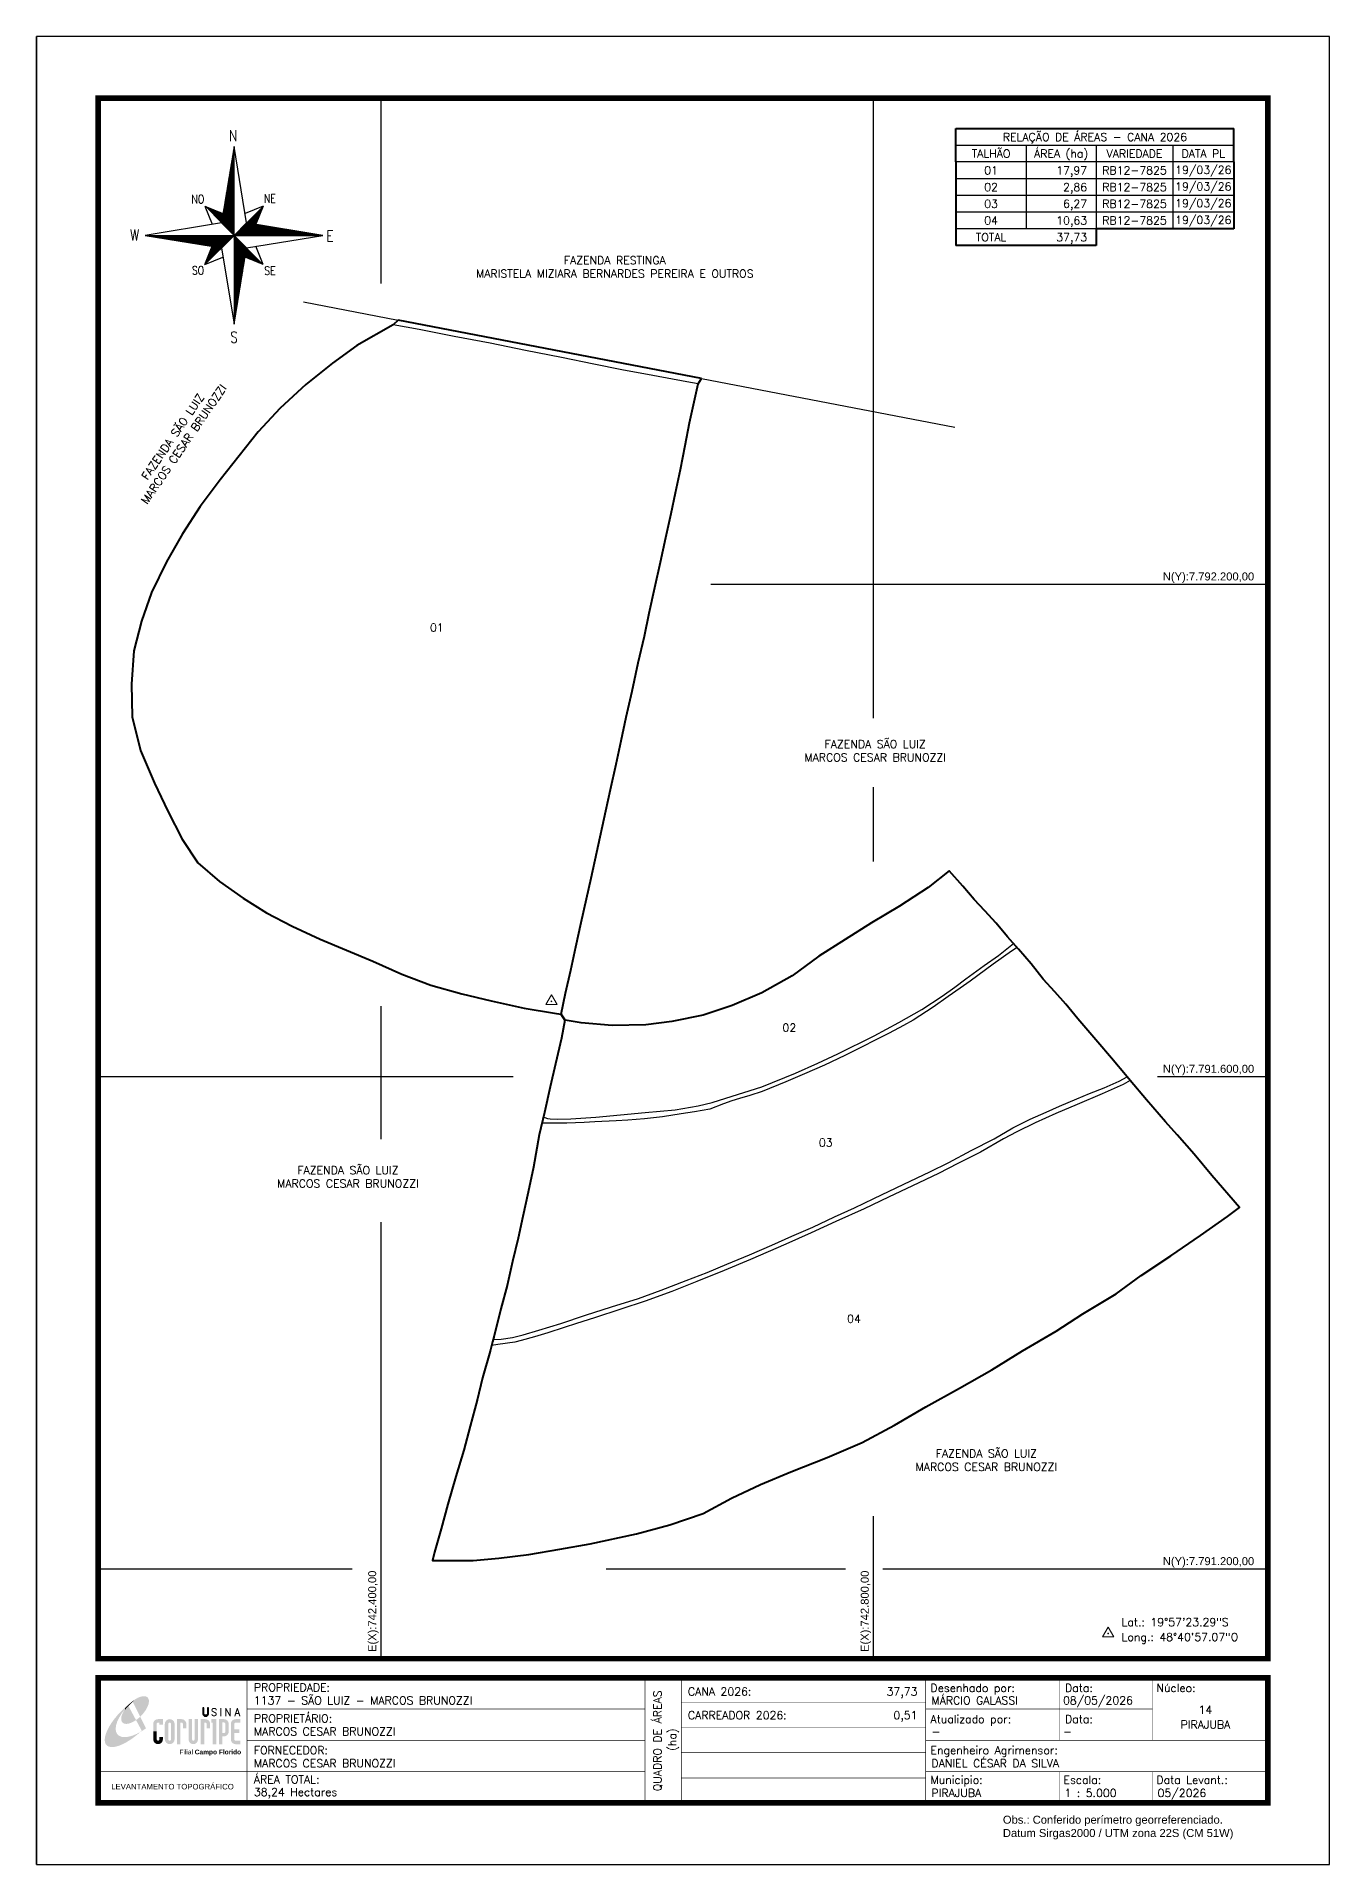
# Model space of a CAD drawing. Extents: x 742120 to 743170, y 7790960 to 7792445.
import ezdxf
from ezdxf.enums import TextEntityAlignment as Align

# ---------------------------------------------------------------- set-up
doc = ezdxf.new("R2010")
doc.units = 0
doc.linetypes.add('LIN0', pattern=[0])
doc.layers.add('0114001137', color=1, linetype='LIN0', lineweight=40)
for name, color, linetype in [('0114001137001', 5, 'LIN0'), ('0114001137002', 5, 'LIN0'), ('0114001137003', 5, 'LIN0'), ('0114001137004', 5, 'LIN0'), ('MALHA', 8, 'Continuous'), ('MARGEM', 5, 'Continuous'), ('QUADRO_DE_AREAS_CANA_2026', 7, 'Continuous'), ('SETA_NORTE', 3, 'Continuous'), ('TEXTO', 7, 'Continuous'), ('TEXTO CONFRONTANTES', 7, 'Continuous'), ('TEXTO_NUN_TAL', 7, 'Continuous')]:
    doc.layers.add(name, color=color, linetype=linetype)
doc.styles.add('ARIAL', font='arial.ttf')
doc.styles.add('marcelo', font='arial.ttf')
doc.styles.add('ROMANS', font='romans')
doc.styles.add('Simplex', font='simplex.shx')
doc.styles.get("Standard").update_dxf_attribs({"font": 'arial.ttf'})

# ---------------------------------------------------------------- blocks, each defined once
blk = doc.blocks.new('A$C78F83FB3')
at = {"layer": 'MARGEM'}
h = blk.add_hatch(color=20, dxfattribs=at)
edge = h.paths.add_edge_path()
edge.add_ellipse((19.49, 23.77), major_axis=(-6.68, -6.67), ratio=0.469426, start_angle=292.73277, end_angle=601.25787)
edge.add_ellipse((22.83, 22.05), major_axis=(12.64, 11.29), ratio=0.457614, start_angle=79.90686, end_angle=107.91393)
edge = h.paths.add_edge_path()
edge.add_ellipse((18.28, 18.7), major_axis=(13.95, 13.59), ratio=0.386848, start_angle=63.96117, end_angle=264.59932)
edge.add_ellipse((22.83, 22.05), major_axis=(12.64, 11.29), ratio=0.457614, start_angle=107.91393, end_angle=245.11815, ccw=False)
edge.add_ellipse((19.49, 23.77), major_axis=(-6.68, -6.67), ratio=0.469426, start_angle=241.25787, end_angle=292.73277, ccw=False)
for color, points in [(20, [(15.46, 26.12), (14.17, 24.81), (14.06, 24.24), (14.39, 23.97), (14.67, 24.54), (19.47, 29.32), (18.48, 28.66), (17.31, 27.78)]), (7, [(58.42, 24.9), (57.9, 24.9), (57.9, 21.73, -0.414214), (57.15, 20.98), (56.84, 20.98, -0.414214), (56.09, 21.73), (56.09, 24.9), (55.57, 24.9), (55.57, 21.73, 0.414214), (56.84, 20.46), (57.15, 20.46, 0.414214), (58.42, 21.73)]), (7, [(61.7, 24.9), (61.23, 24.9, 0.396318), (60.04, 23.78), (60.04, 23.72, 0.151912), (60.39, 22.97), (60.46, 22.92), (62.18, 22), (62.85, 21.83, 0.12407), (62.51, 22.42), (60.75, 23.36, -0.13192), (60.56, 23.77, -0.385578), (61.23, 24.37), (61.7, 24.37, -0.414214), (62.37, 23.7), (62.89, 23.7, 0.414214)]), (7, [(62.37, 23.7), (62.89, 23.7, 0.414214), (61.7, 24.9), (61.23, 24.9, 0.396318), (60.04, 23.78), (60.04, 23.72, 0.151912), (60.39, 22.97), (60.46, 22.92), (62.18, 22), (62.18, 22, -0.131921), (62.37, 21.59, -0.385578), (61.7, 20.98), (61.23, 20.98, -0.414214), (60.56, 21.65), (60.04, 21.65, 0.414214), (61.23, 20.46), (61.7, 20.46, 0.402546), (62.89, 21.61, 0.165292), (62.51, 22.42), (60.75, 23.36, -0.13192), (60.56, 23.77, -0.385578), (61.23, 24.37), (61.7, 24.37, -0.414214)]), (7, [(30.97, 12.46), (29.13, 12.46), (29.13, 8.21, 1), (34.29, 8.21), (34.29, 9.41), (32.45, 9.41), (32.45, 8.21, -1), (30.97, 8.21)])]:
    blk.add_hatch(color=color, dxfattribs=at).paths.add_polyline_path(points)
h = blk.add_hatch(color=7, dxfattribs=at)
h.paths.add_polyline_path([(65.24, 24.9), (64.72, 24.9), (64.72, 20.46), (65.24, 20.46)])
h.paths.add_polyline_path([(67.38, 20.46), (67.9, 20.46), (67.9, 23.74), (69.74, 20.46), (70.23, 20.46), (70.23, 24.9), (69.71, 24.9), (69.71, 21.58), (67.85, 24.9), (67.38, 24.9)])
h.paths.add_polyline_path([(72.17, 20.46), (72.72, 20.46), (73.14, 21.73), (74.49, 21.73), (74.9, 20.46), (75.45, 20.46), (74, 24.9), (73.62, 24.9)])
h.paths.add_polyline_path([(73.81, 23.8), (74.32, 22.25), (73.31, 22.25)], flags=16)
h = blk.add_hatch(color=7, dxfattribs=at)
h.paths.add_polyline_path([(31.71, 18.93, 0.414214), (29.13, 16.35), (29.13, 12.46), (30.97, 12.46), (30.97, 16.35, -0.414214), (31.71, 17.09), (32.45, 17.09), (32.45, 16.02), (34.29, 16.02), (34.29, 18.93)])
h.paths.add_polyline_path([(44.15, 17.09, -0.414214), (44.89, 16.35), (44.89, 14.1), (46.72, 14.1), (46.72, 16.17, 0.433937), (44.15, 18.93), (41.77, 18.93), (41.77, 12.46), (43.61, 12.46), (43.61, 17.09)])
h.paths.add_polyline_path([(43.61, 12.46), (41.77, 12.46), (41.77, 5.62), (43.61, 5.62)])
h.paths.add_polyline_path([(47.92, 12.46), (49.75, 12.46), (49.75, 18.93), (47.92, 18.93)])
h.paths.add_polyline_path([(52.91, 18.93), (51.08, 18.93), (51.08, 12.46), (52.91, 12.46)])
h.paths.add_polyline_path([(51.08, 8.12, -1), (49.75, 8.12), (49.75, 12.46), (47.92, 12.46), (47.92, 8.12, 1), (52.91, 8.12), (52.91, 12.46), (51.08, 12.46)])
h.paths.add_polyline_path([(54.41, 12.46), (56.25, 12.46), (56.25, 17.09), (56.79, 17.09, -0.414214), (57.53, 16.35), (57.53, 14.1), (59.36, 14.1), (59.36, 16.17, 0.433937), (56.79, 18.93), (54.41, 18.93)])
h.paths.add_polyline_path([(56.25, 12.46), (54.41, 12.46), (54.41, 5.62), (56.25, 5.62)])
h.paths.add_polyline_path([(60.73, 12.46), (62.58, 12.46), (62.58, 18.93), (60.02, 18.93), (60.02, 17.08), (60.73, 17.08)])
h.paths.add_polyline_path([(62.58, 12.46), (60.73, 12.46), (60.73, 5.62), (62.58, 5.62)])
h.paths.add_polyline_path([(64.06, 12.46), (65.82, 12.46), (65.82, 17.17), (66.66, 17.17, -0.450417), (67.48, 16.25), (67.48, 12.46), (69.24, 12.46, 0.002307), (69.24, 12.48, 0.005282), (69.23, 12.54, -0.000938), (69.23, 12.53), (69.23, 16.17, 0.433937), (66.66, 18.93), (64.06, 18.93)])
h.paths.add_polyline_path([(64.06, 5.62), (65.82, 5.62), (65.82, 9.77), (66.66, 9.77, 0.426056), (69.24, 12.46), (67.48, 12.46), (67.48, 12.45, -0.450417), (66.66, 11.53), (65.82, 11.53), (65.82, 12.46), (64.06, 12.46)])
h.paths.add_polyline_path([(70.37, 12.46), (74.87, 12.46), (74.87, 13.44), (72.21, 13.44), (72.21, 16.35, -0.414214), (72.95, 17.09), (75.38, 17.09), (75.38, 18.93), (72.95, 18.93, 0.414214), (70.37, 16.35)])
h.paths.add_polyline_path([(72.21, 11.62), (74.87, 11.62), (74.87, 12.46), (70.37, 12.46), (70.37, 8.21, 0.414214), (72.95, 5.62), (75.38, 5.62), (75.38, 7.47), (72.95, 7.47, -0.414214), (72.21, 8.21)])
h = blk.add_hatch(color=7, dxfattribs=at)
h.paths.add_polyline_path([(35.29, 16.35), (35.29, 8.21, 1), (40.46, 8.21, 0.016978), (40.45, 8.38), (40.45, 16.17, 0.433937), (37.88, 18.93), (37.87, 18.93, 0.41391)])
h.paths.add_polyline_path([(38.62, 16.35), (38.62, 8.21, -1), (37.13, 8.21), (37.13, 16.35, -1)], flags=16)
at = {"layer": 'MARGEM', "color": 7}
blk.add_lwpolyline([(58.42, 24.9), (57.9, 24.9), (57.9, 21.73, -0.414214), (57.15, 20.98), (56.84, 20.98, -0.414214), (56.09, 21.73), (56.09, 24.9), (55.57, 24.9), (55.57, 21.73, 0.414214), (56.84, 20.46), (57.15, 20.46, 0.414214), (58.42, 21.73), (58.42, 24.9)], format="xyb", close=True, dxfattribs=at)
at = {"layer": 'MARGEM', "color": 252, "insert": (43.05, 2.72), "char_height": 2.5, "width": 33.0271, "attachment_point": 1, "style": 'ARIAL'}
blk.add_mtext('Filial {\\fArial|b1|i0|c0|p34;Campo Florido}', dxfattribs=at)
blk = doc.blocks.new('A$C309442C0')
at = {"layer": 'SETA_NORTE', "linetype": 'Continuous'}
h = blk.add_hatch(dxfattribs=at)
h.set_pattern_fill('ANSI31', color=256, scale=0.1375, angle=-90, style=0)
h.set_pattern_definition([(315, (-215853.3434, 13873.16845), (0.3086963042, 0.3086963042), [])])
h.paths.add_polyline_path([(73.5, 97.4), (74.7, 104.9), (60, 110.8)])
h = blk.add_hatch(dxfattribs=at)
h.set_pattern_fill('ANSI31', color=256, scale=0.1375, angle=180, style=0)
h.set_pattern_definition([(225, (13869.59828, 216024.21475), (0.3086963042, -0.3086963042), [])])
h.paths.add_polyline_path([(93.8, 97.4), (101.4, 96.2), (107.3, 110.8)])
h = blk.add_hatch(dxfattribs=at)
h.set_pattern_fill('ANSI31', color=256, scale=0.1375, style=0)
h.set_pattern_definition([(45, (-13702.2971, -215849.77324), (-0.3086963042, 0.3086963042), [])])
h.paths.add_polyline_path([(73.5, 77), (65.9, 78.3), (60, 63.6)])
h = blk.add_hatch(dxfattribs=at)
h.set_pattern_fill('ANSI31', color=256, scale=0.1375, angle=90, style=0)
h.set_pattern_definition([(135, (216020.6446, -13698.72693), (-0.3086963042, -0.3086963042), [])])
h.paths.add_polyline_path([(93.8, 77), (92.6, 69.5), (107.3, 63.6)])
for p, q in [((81.6, 146.8), (83.7, 148.9)), ((81.7, 147.6), (83.7, 149.5)), ((81.8, 148.3), (83.7, 150.1)), ((82, 149.1), (83.7, 150.8)), ((82.1, 149.9), (83.7, 151.4)), ((82.2, 150.6), (83.7, 152.1)), ((82.3, 151.4), (83.7, 152.7)), ((82.5, 152.2), (83.7, 153.3)), ((82.6, 152.9), (83.7, 154)), ((82.7, 153.7), (83.7, 154.6)), ((82.9, 154.4), (83.7, 155.2)), ((83, 155.2), (83.7, 155.9)), ((83.1, 156), (83.7, 156.5)), ((83.2, 156.7), (83.7, 157.2)), ((83.4, 157.5), (83.7, 157.8)), ((83.5, 158.3), (83.7, 158.4)), ((83.6, 159), (83.7, 159.1)), ((78.7, 129.3), (83.7, 134.2)), ((78.8, 130), (83.7, 134.9)), ((79, 130.8), (83.7, 135.5)), ((79.1, 131.6), (83.7, 136.1)), ((79.2, 132.3), (83.7, 136.8)), ((79.3, 133.1), (83.7, 137.4)), ((79.5, 133.8), (83.7, 138)), ((79.6, 134.6), (83.7, 138.7)), ((79.7, 135.4), (83.7, 139.3)), ((79.8, 136.1), (83.7, 140)), ((80, 136.9), (83.7, 140.6)), ((80.1, 137.7), (83.7, 141.2)), ((80.2, 138.4), (83.7, 141.9)), ((80.3, 139.2), (83.7, 142.5)), ((80.5, 139.9), (83.7, 143.1)), ((80.6, 140.7), (83.7, 143.8)), ((80.7, 141.5), (83.7, 144.4)), ((80.8, 142.2), (83.7, 145)), ((81, 143), (83.7, 145.7)), ((81.1, 143.8), (83.7, 146.3)), ((81.2, 144.5), (83.7, 147)), ((81.3, 145.3), (83.7, 147.6)), ((81.5, 146.1), (83.7, 148.2)), ((75.7, 111), (83.7, 118.9)), ((75.8, 111.7), (83.7, 119.6)), ((75.9, 112.5), (83.7, 120.2)), ((76.1, 113.3), (83.7, 120.8)), ((76.2, 114), (83.7, 121.5)), ((76.3, 114.8), (83.7, 122.1)), ((76.4, 115.5), (83.7, 122.8)), ((76.6, 116.3), (83.7, 123.4)), ((76.7, 117.1), (83.7, 124)), ((76.8, 117.8), (83.7, 124.7)), ((76.9, 118.6), (83.7, 125.3)), ((77.1, 119.4), (83.7, 125.9)), ((77.2, 120.1), (83.7, 126.6)), ((77.3, 120.9), (83.7, 127.2)), ((77.4, 121.6), (83.7, 127.8)), ((77.6, 122.4), (83.7, 128.5)), ((77.7, 123.2), (83.7, 129.1)), ((77.8, 123.9), (83.7, 129.8)), ((78, 124.7), (83.7, 130.4)), ((78.1, 125.5), (83.7, 131)), ((78.2, 126.2), (83.7, 131.7)), ((78.3, 127), (83.7, 132.3)), ((78.5, 127.7), (83.7, 132.9)), ((78.6, 128.5), (83.7, 133.6)), ((60, 110.8), (74.7, 104.9)), ((60, 110.8), (65.9, 96.2)), ((73.5, 97.3), (83.7, 107.5)), ((73.6, 98), (83.7, 108.1)), ((73.7, 98.8), (83.7, 108.7)), ((73.8, 99.5), (83.7, 109.4)), ((73.8, 97), (83.7, 106.8)), ((73.9, 100.3), (83.7, 110)), ((74.1, 101.1), (83.7, 110.6)), ((74.2, 101.8), (83.7, 111.3)), ((74.2, 96.7), (83.7, 106.2)), ((74.3, 102.6), (83.7, 111.9)), ((74.4, 103.3), (83.7, 112.6)), ((74.5, 96.4), (83.7, 105.6)), ((74.6, 104.1), (83.7, 113.2)), ((74.7, 104.9), (83.7, 113.8)), ((74.8, 105.6), (83.7, 114.5)), ((74.8, 96.1), (83.7, 104.9)), ((74.9, 106.4), (83.7, 115.1)), ((75.1, 107.2), (83.7, 115.7)), ((75.1, 95.7), (83.7, 104.3)), ((75.2, 107.9), (83.7, 116.4)), ((75.3, 108.7), (83.7, 117)), ((75.4, 109.4), (83.7, 117.7)), ((75.6, 110.2), (83.7, 118.3)), ((107.3, 110.8), (92.6, 104.9)), ((107.3, 110.8), (101.4, 96.2)), ((75.4, 95.4), (83.7, 103.6)), ((75.8, 95.1), (83.7, 103)), ((76.1, 94.8), (83.7, 102.4)), ((76.4, 94.5), (83.7, 101.7)), ((76.7, 94.2), (83.7, 101.1)), ((77, 93.8), (83.7, 100.5)), ((77.4, 93.5), (83.7, 99.8)), ((77.7, 93.2), (83.7, 99.2)), ((78, 92.9), (83.7, 98.5)), ((78.3, 92.6), (83.7, 97.9)), ((78.6, 92.2), (83.7, 97.3)), ((78.9, 91.9), (83.7, 96.6)), ((79.3, 91.6), (83.7, 96)), ((79.6, 91.3), (83.7, 95.4)), ((79.9, 91), (83.7, 94.7)), ((80.2, 90.7), (83.7, 94.1)), ((80.5, 90.3), (83.7, 93.4)), ((80.9, 90), (83.7, 92.8)), ((81.2, 89.7), (83.7, 92.2)), ((81.5, 89.4), (83.7, 91.5)), ((81.8, 89.1), (83.7, 90.9)), ((82.1, 88.7), (83.7, 90.3)), ((82.4, 88.4), (83.7, 89.6)), ((83.8, 87.2), (94, 97.4)), ((84.4, 87.2), (94.5, 97.3)), ((85.1, 87.2), (95.1, 97.2)), ((85.7, 87.2), (95.6, 97.1)), ((86.3, 87.2), (96.2, 97)), ((87, 87.2), (96.7, 96.9)), ((87.6, 87.2), (97.2, 96.9)), ((88.3, 87.2), (97.8, 96.8)), ((88.9, 87.2), (98.3, 96.7)), ((89.5, 87.2), (98.9, 96.6)), ((90.2, 87.2), (99.4, 96.5)), ((90.8, 87.2), (100, 96.4)), ((91.4, 87.2), (100.5, 96.3)), ((92.1, 87.2), (101.1, 96.2)), ((92.7, 87.2), (101.6, 96.1)), ((93.4, 87.2), (102.2, 96)), ((94, 87.2), (102.7, 96)), ((94.6, 87.2), (103.3, 95.9)), ((95.3, 87.2), (103.8, 95.8)), ((95.9, 87.2), (104.4, 95.7)), ((96.5, 87.2), (104.9, 95.6)), ((97.2, 87.2), (105.5, 95.5)), ((97.8, 87.2), (106, 95.4)), ((98.4, 87.2), (106.5, 95.3)), ((99.1, 87.2), (107.1, 95.2)), ((99.7, 87.2), (107.6, 95.1)), ((100.4, 87.2), (108.2, 95.1)), ((101, 87.2), (108.7, 95)), ((101.6, 87.2), (109.3, 94.9)), ((102.3, 87.2), (109.8, 94.8)), ((102.9, 87.2), (110.4, 94.7)), ((103.5, 87.2), (110.9, 94.6)), ((104.2, 87.2), (111.5, 94.5)), ((104.8, 87.2), (112, 94.4)), ((105.5, 87.2), (112.6, 94.3)), ((106.1, 87.2), (113.1, 94.2)), ((106.7, 87.2), (113.7, 94.1)), ((107.4, 87.2), (114.2, 94.1)), ((108, 87.2), (114.8, 94)), ((108.6, 87.2), (115.3, 93.9)), ((109.3, 87.2), (115.8, 93.8)), ((109.9, 87.2), (116.4, 93.7)), ((110.6, 87.2), (116.9, 93.6)), ((111.2, 87.2), (117.5, 93.5)), ((111.8, 87.2), (118, 93.4)), ((112.5, 87.2), (118.6, 93.3)), ((113.1, 87.2), (119.1, 93.2)), ((113.7, 87.2), (119.7, 93.2)), ((114.4, 87.2), (120.2, 93.1)), ((115, 87.2), (120.8, 93)), ((115.6, 87.2), (121.3, 92.9)), ((116.3, 87.2), (121.9, 92.8)), ((116.9, 87.2), (122.4, 92.7)), ((117.6, 87.2), (123, 92.6)), ((118.2, 87.2), (123.5, 92.5)), ((118.8, 87.2), (124, 92.4)), ((119.5, 87.2), (124.6, 92.3)), ((120.1, 87.2), (125.1, 92.3)), ((120.7, 87.2), (125.7, 92.2)), ((121.4, 87.2), (126.2, 92.1)), ((122, 87.2), (126.8, 92)), ((122.7, 87.2), (127.3, 91.9)), ((123.3, 87.2), (127.9, 91.8)), ((123.9, 87.2), (128.4, 91.7)), ((124.6, 87.2), (129, 91.6)), ((125.2, 87.2), (129.5, 91.5)), ((125.8, 87.2), (130.1, 91.4)), ((126.5, 87.2), (130.6, 91.4)), ((127.1, 87.2), (131.2, 91.3)), ((127.8, 87.2), (131.7, 91.2)), ((128.4, 87.2), (132.3, 91.1)), ((129, 87.2), (132.8, 91)), ((129.7, 87.2), (133.3, 90.9)), ((130.3, 87.2), (133.9, 90.8)), ((130.9, 87.2), (134.4, 90.7)), ((131.6, 87.2), (135, 90.6)), ((132.2, 87.2), (135.5, 90.5)), ((132.8, 87.2), (136.1, 90.5)), ((133.5, 87.2), (136.6, 90.4)), ((134.1, 87.2), (137.2, 90.3)), ((134.8, 87.2), (137.7, 90.2)), ((135.4, 87.2), (138.3, 90.1)), ((136, 87.2), (138.8, 90)), ((136.7, 87.2), (139.4, 89.9)), ((137.3, 87.2), (139.9, 89.8)), ((137.9, 87.2), (140.5, 89.7)), ((138.6, 87.2), (141, 89.6)), ((139.2, 87.2), (141.6, 89.6)), ((139.9, 87.2), (142.1, 89.5)), ((140.5, 87.2), (142.6, 89.4)), ((141.1, 87.2), (143.2, 89.3)), ((141.8, 87.2), (143.7, 89.2)), ((142.4, 87.2), (144.3, 89.1)), ((11.8, 87.2), (11.8, 87.2)), ((12.3, 87.1), (12.4, 87.2)), ((12.9, 87), (13.1, 87.2)), ((13.4, 86.9), (13.7, 87.2)), ((14, 86.8), (14.4, 87.2)), ((14.5, 86.7), (15, 87.2)), ((15.1, 86.6), (15.6, 87.2)), ((15.6, 86.6), (16.3, 87.2)), ((16.2, 86.5), (16.9, 87.2)), ((16.7, 86.4), (17.5, 87.2)), ((17.2, 86.3), (18.2, 87.2)), ((17.8, 86.2), (18.8, 87.2)), ((18.3, 86.1), (19.5, 87.2)), ((18.9, 86), (20.1, 87.2)), ((19.4, 85.9), (20.7, 87.2)), ((20, 85.8), (21.4, 87.2)), ((20.5, 85.7), (22, 87.2)), ((21.1, 85.7), (22.6, 87.2)), ((21.6, 85.6), (23.3, 87.2)), ((22.2, 85.5), (23.9, 87.2)), ((22.7, 85.4), (24.6, 87.2)), ((23.3, 85.3), (25.2, 87.2)), ((23.8, 85.2), (25.8, 87.2)), ((24.4, 85.1), (26.5, 87.2)), ((24.9, 85), (27.1, 87.2)), ((25.5, 84.9), (27.7, 87.2)), ((26, 84.8), (28.4, 87.2)), ((26.5, 84.8), (29, 87.2)), ((27.1, 84.7), (29.6, 87.2)), ((27.6, 84.6), (30.3, 87.2)), ((28.2, 84.5), (30.9, 87.2)), ((28.7, 84.4), (31.6, 87.2)), ((29.3, 84.3), (32.2, 87.2)), ((29.8, 84.2), (32.8, 87.2)), ((30.4, 84.1), (33.5, 87.2)), ((30.9, 84), (34.1, 87.2)), ((31.5, 83.9), (34.7, 87.2)), ((32, 83.9), (35.4, 87.2)), ((32.6, 83.8), (36, 87.2)), ((33.1, 83.7), (36.7, 87.2)), ((33.7, 83.6), (37.3, 87.2)), ((34.2, 83.5), (37.9, 87.2)), ((34.7, 83.4), (38.6, 87.2)), ((35.3, 83.3), (39.2, 87.2)), ((35.8, 83.2), (39.8, 87.2)), ((36.4, 83.1), (40.5, 87.2)), ((36.9, 83), (41.1, 87.2)), ((37.5, 83), (41.8, 87.2)), ((38, 82.9), (42.4, 87.2)), ((38.6, 82.8), (43, 87.2)), ((39.1, 82.7), (43.7, 87.2)), ((39.7, 82.6), (44.3, 87.2)), ((40.2, 82.5), (44.9, 87.2)), ((40.8, 82.4), (45.6, 87.2)), ((41.3, 82.3), (46.2, 87.2)), ((41.9, 82.2), (46.8, 87.2)), ((42.4, 82.1), (47.5, 87.2)), ((43, 82.1), (48.1, 87.2)), ((43.5, 82), (48.8, 87.2)), ((44, 81.9), (49.4, 87.2)), ((44.6, 81.8), (50, 87.2)), ((45.1, 81.7), (50.7, 87.2)), ((45.7, 81.6), (51.3, 87.2)), ((46.2, 81.5), (51.9, 87.2)), ((46.8, 81.4), (52.6, 87.2)), ((47.3, 81.3), (53.2, 87.2)), ((47.9, 81.2), (53.9, 87.2)), ((48.4, 81.2), (54.5, 87.2)), ((49, 81.1), (55.1, 87.2)), ((49.5, 81), (55.8, 87.2)), ((50.1, 80.9), (56.4, 87.2)), ((50.6, 80.8), (57, 87.2)), ((51.2, 80.7), (57.7, 87.2)), ((51.7, 80.6), (58.3, 87.2)), ((52.3, 80.5), (59, 87.2)), ((52.8, 80.4), (59.6, 87.2)), ((53.3, 80.3), (60.2, 87.2)), ((53.9, 80.3), (60.9, 87.2)), ((54.4, 80.2), (61.5, 87.2)), ((55, 80.1), (62.1, 87.2)), ((55.5, 80), (62.8, 87.2)), ((56.1, 79.9), (63.4, 87.2)), ((56.6, 79.8), (64, 87.2)), ((57.2, 79.7), (64.7, 87.2)), ((57.7, 79.6), (65.3, 87.2)), ((58.3, 79.5), (66, 87.2)), ((58.8, 79.4), (66.6, 87.2)), ((59.4, 79.4), (67.2, 87.2)), ((59.9, 79.3), (67.9, 87.2)), ((83.7, 87.2), (60, 63.6)), ((60, 63.6), (65.9, 78.3)), ((60.5, 79.2), (68.5, 87.2)), ((61, 79.1), (69.1, 87.2)), ((61.5, 79), (69.8, 87.2)), ((62.1, 78.9), (70.4, 87.2)), ((62.6, 78.8), (71.1, 87.2)), ((63.2, 78.7), (71.7, 87.2)), ((63.7, 78.6), (72.3, 87.2)), ((64.3, 78.5), (73, 87.2)), ((64.8, 78.4), (73.6, 87.2)), ((65.4, 78.4), (74.2, 87.2)), ((65.9, 78.3), (74.9, 87.2)), ((66.5, 78.2), (75.5, 87.2)), ((67, 78.1), (76.2, 87.2)), ((67.6, 78), (76.8, 87.2)), ((68.1, 77.9), (77.4, 87.2)), ((68.7, 77.8), (78.1, 87.2)), ((69.2, 77.7), (78.7, 87.2)), ((69.8, 77.6), (79.3, 87.2)), ((70.3, 77.5), (80, 87.2)), ((70.8, 77.5), (80.6, 87.2)), ((71.4, 77.4), (81.2, 87.2)), ((71.9, 77.3), (81.9, 87.2)), ((72.5, 77.2), (82.5, 87.2)), ((73, 77.1), (83.2, 87.2)), ((82.8, 88.1), (83.7, 89)), ((83.1, 87.8), (83.7, 88.4)), ((83.4, 87.5), (83.7, 87.7)), ((83.7, 87.1), (83.7, 87.1)), ((83.7, 86.4), (84, 86.8)), ((83.7, 85.8), (84.4, 86.5)), ((83.7, 85.2), (84.7, 86.2)), ((83.7, 84.5), (85, 85.9)), ((83.7, 83.9), (85.3, 85.6)), ((83.7, 83.3), (85.6, 85.2)), ((83.7, 82.6), (86, 84.9)), ((83.7, 82), (86.3, 84.6)), ((83.7, 81.3), (86.6, 84.3)), ((83.7, 80.7), (86.9, 84)), ((83.7, 80.1), (87.2, 83.6)), ((83.7, 79.4), (87.5, 83.3)), ((83.7, 78.8), (87.9, 83)), ((83.7, 78.2), (88.2, 82.7)), ((83.7, 77.5), (88.5, 82.4)), ((83.7, 76.9), (88.8, 82.1)), ((83.7, 76.2), (89.1, 81.7)), ((83.7, 75.6), (89.5, 81.4)), ((83.7, 75), (89.8, 81.1)), ((83.7, 74.3), (90.1, 80.8)), ((83.7, 73.7), (90.4, 80.5)), ((83.7, 73.1), (90.7, 80.1)), ((83.7, 72.4), (91, 79.8)), ((83.7, 71.8), (91.4, 79.5)), ((83.7, 71.2), (91.7, 79.2)), ((83.7, 70.5), (92, 78.9)), ((83.7, 69.9), (92.3, 78.5)), ((83.7, 69.2), (92.6, 78.2)), ((83.7, 68.6), (93, 77.9)), ((83.7, 68), (93.3, 77.6)), ((83.7, 67.3), (93.6, 77.3)), ((83.7, 66.7), (93.8, 76.9)), ((83.7, 66.1), (93.7, 76.1)), ((83.7, 65.4), (93.6, 75.3)), ((83.7, 64.8), (93.4, 74.6)), ((107.3, 63.6), (101.4, 78.3)), ((143, 87.2), (144.8, 89)), ((143.7, 87.2), (145.4, 88.9)), ((144.3, 87.2), (145.9, 88.8)), ((144.9, 87.2), (146.5, 88.7)), ((145.6, 87.2), (147, 88.7)), ((146.2, 87.2), (147.6, 88.6)), ((146.9, 87.2), (148.1, 88.5)), ((147.5, 87.2), (148.7, 88.4)), ((148.1, 87.2), (149.2, 88.3)), ((148.8, 87.2), (149.8, 88.2)), ((149.4, 87.2), (150.3, 88.1)), ((150, 87.2), (150.8, 88)), ((150.7, 87.2), (151.4, 87.9)), ((151.3, 87.2), (151.9, 87.8)), ((152, 87.2), (152.5, 87.8)), ((152.6, 87.2), (153, 87.7)), ((153.2, 87.2), (153.6, 87.6)), ((153.9, 87.2), (154.1, 87.5)), ((154.5, 87.2), (154.7, 87.4)), ((155.1, 87.2), (155.2, 87.3)), ((60, 63.6), (74.7, 69.5)), ((83.7, 64.1), (93.3, 73.8)), ((83.7, 63.5), (93.2, 73)), ((83.7, 62.9), (93.1, 72.3)), ((83.7, 62.2), (92.9, 71.5)), ((83.7, 61.6), (92.8, 70.8)), ((83.7, 61), (92.7, 70)), ((83.7, 60.3), (92.6, 69.2)), ((83.7, 59.7), (92.4, 68.5)), ((83.7, 59), (92.3, 67.7)), ((83.7, 58.4), (92.2, 66.9)), ((83.7, 57.8), (92.1, 66.2)), ((83.7, 57.1), (91.9, 65.4)), ((83.7, 56.5), (91.8, 64.7)), ((83.7, 55.9), (91.7, 63.9)), ((83.7, 55.2), (91.6, 63.1)), ((83.7, 54.6), (91.4, 62.4)), ((83.7, 54), (91.3, 61.6)), ((83.7, 53.3), (91.2, 60.8)), ((83.7, 52.7), (91.1, 60.1)), ((107.3, 63.6), (92.6, 69.5)), ((83.7, 52), (90.9, 59.3)), ((83.7, 51.4), (90.8, 58.6)), ((83.7, 50.8), (90.7, 57.8)), ((83.7, 50.1), (90.5, 57)), ((83.7, 49.5), (90.4, 56.3)), ((83.7, 48.9), (90.3, 55.5)), ((83.7, 48.2), (90.2, 54.7)), ((83.7, 47.6), (90, 54)), ((83.7, 46.9), (89.9, 53.2)), ((83.7, 46.3), (89.8, 52.5)), ((83.7, 45.7), (89.7, 51.7)), ((83.7, 45), (89.5, 50.9)), ((83.7, 44.4), (89.4, 50.2)), ((83.7, 43.8), (89.3, 49.4)), ((83.7, 43.1), (89.2, 48.6)), ((83.7, 42.5), (89, 47.9)), ((83.7, 41.8), (88.9, 47.1)), ((83.7, 41.2), (88.8, 46.3)), ((83.7, 40.6), (88.7, 45.6)), ((83.7, 39.9), (88.5, 44.8)), ((83.7, 39.3), (88.4, 44.1)), ((83.7, 38.7), (88.3, 43.3)), ((83.7, 38), (88.2, 42.5)), ((83.7, 37.4), (88, 41.8)), ((83.7, 36.8), (87.9, 41)), ((83.7, 36.1), (87.8, 40.2)), ((83.7, 35.5), (87.7, 39.5)), ((83.7, 34.8), (87.5, 38.7)), ((83.7, 34.2), (87.4, 38)), ((83.7, 33.6), (87.3, 37.2)), ((83.7, 32.9), (87.2, 36.4)), ((83.7, 32.3), (87, 35.7)), ((83.7, 31.7), (86.9, 34.9)), ((83.7, 31), (86.8, 34.1)), ((83.7, 30.4), (86.7, 33.4)), ((83.7, 29.7), (86.5, 32.6)), ((83.7, 29.1), (86.4, 31.9)), ((83.7, 28.5), (86.3, 31.1)), ((83.7, 27.8), (86.2, 30.3)), ((83.7, 27.2), (86, 29.6)), ((83.7, 26.6), (85.9, 28.8)), ((83.7, 25.9), (85.8, 28)), ((83.7, 25.3), (85.6, 27.3)), ((83.7, 24.6), (85.5, 26.5)), ((83.7, 24), (85.4, 25.8)), ((83.7, 23.4), (85.3, 25)), ((83.7, 22.7), (85.1, 24.2)), ((83.7, 22.1), (85, 23.5)), ((83.7, 21.5), (84.9, 22.7)), ((83.7, 20.8), (84.8, 21.9)), ((83.7, 20.2), (84.6, 21.2)), ((83.7, 19.6), (84.5, 20.4)), ((83.7, 18.9), (84.4, 19.7)), ((83.7, 18.3), (84.3, 18.9)), ((83.7, 17.6), (84.1, 18.1)), ((83.7, 17), (84, 17.4)), ((83.7, 16.4), (83.9, 16.6)), ((83.7, 15.7), (83.8, 15.8))]:
    blk.add_line(p, q, dxfattribs=at)
blk.add_lwpolyline([(93.8, 77), (155.7, 87.2), (93.8, 97.4), (83.7, 159.3), (73.5, 97.4), (11.6, 87.2), (73.5, 77), (83.7, 15.1)], close=True, dxfattribs=at)
for points in [[(83.7, 87.2), (83.7, 159.3)], [(83.7, 87.2), (73.5, 97.4)], [(83.7, 87.2), (93.8, 97.4)], [(11.6, 87.2), (155.7, 87.2)], [(83.7, 87.2), (73.5, 77)], [(83.7, 87.2), (93.8, 77)], [(83.7, 87.2), (83.7, 15.1)]]:
    blk.add_lwpolyline(points, dxfattribs=at)
at = {"layer": 'SETA_NORTE', "color": 7, "lineweight": 30, "style": 'ROMANS', "width": 0.8}
for s, height, p in [('N ', 8.94, (79.5, 163.6)), ('NO', 6.88, (49.1, 113.2)), ('NE', 6.87, (108, 113.7)), ('W', 8.94, (-0.7, 82.9)), ('E', 8.94, (158.6, 82.1)), ('SO', 6.88, (49.5, 55.3)), ('SE', 6.87, (108.3, 55)), ('S', 8.94, (80.6, 0))]:
    blk.add_text(s, height=height, dxfattribs=at).set_placement(p)

msp = doc.modelspace()

# ---------------------------------------------------------------- linework, layer by layer
at = {"layer": '0114001137', "flags": 128}
msp.add_lwpolyline([(742660.3, 7792167), (742413.8, 7792214.4), (742409.7, 7792210.6), (742380.3, 7792193.7), (742360.5, 7792179.4), (742338.9, 7792162.1), (742318.1, 7792143), (742300.2, 7792123.6), (742284.7, 7792104.3), (742269.4, 7792084.8), (742253.1, 7792063), (742238.8, 7792040.8), (742225.6, 7792018), (742213.5, 7791993.2), (742205.3, 7791969.9), (742199.3, 7791945.8), (742197.2, 7791918.8), (742197.8, 7791892.1), (742204.6, 7791864.8), (742216.1, 7791838.3), (742226.7, 7791815.6), (742238.4, 7791792.7), (742251.1, 7791773.6), (742268.8, 7791758.4), (742288, 7791744.9), (742307, 7791732.9), (742327.7, 7791722), (742350.5, 7791711.6), (742372, 7791702.6), (742393.4, 7791693.6), (742416.8, 7791683), (742440.4, 7791674.1), (742465.5, 7791667.2), (742489.3, 7791661.3), (742516.3, 7791655.4), (742540.9, 7791651.3), (742546, 7791650.5), (742549.3, 7791645.7), (742546.4, 7791631.2), (742541.7, 7791610.3), (742537.2, 7791591.5), (742532.6, 7791570.8), (742528.5, 7791552.5), (742523.7, 7791526.3), (742519.5, 7791506), (742515.2, 7791486.1), (742511.3, 7791468.7), (742506.7, 7791449.6), (742502.4, 7791430.2), (742497.3, 7791411.1), (742491.6, 7791388.3), (742490.6, 7791384.4), (742488.5, 7791376.7), (742482.5, 7791355.1), (742477.9, 7791336.9), (742472.4, 7791316), (742467.1, 7791296.5), (742460.8, 7791274.9), (742454.3, 7791252.4), (742448.7, 7791232.4), (742443.5, 7791213.6), (742441.7, 7791206.7), (742474.7, 7791206.8), (742495.7, 7791208.6), (742520, 7791211.5), (742545.1, 7791215.9), (742569.9, 7791220.4), (742607.5, 7791228.5), (742634.6, 7791235.6), (742661.7, 7791244.9), (742684.6, 7791257.4), (742708.2, 7791268.5), (742732.9, 7791278.7), (742762.2, 7791290.3), (742790.6, 7791302.7), (742817, 7791316.7), (742842.5, 7791331.5), (742869.7, 7791346.7), (742896, 7791361.6), (742920.8, 7791377), (742948.4, 7791393.1), (742969.8, 7791407), (742996.9, 7791423.3), (743017.4, 7791438.2), (743041.5, 7791454.3), (743065.4, 7791470.7), (743087.3, 7791486.3), (743097.1, 7791493.4), (743074.6, 7791519.6), (743060.3, 7791536.9), (743046.6, 7791552.5), (743037.1, 7791563.2), (743021.6, 7791581), (743008.4, 7791596.7), (743005.8, 7791599.8), (742993.3, 7791614.7), (742982.1, 7791627.9), (742965.9, 7791646.9), (742956.2, 7791658.6), (742947.3, 7791668.7), (742937.8, 7791679), (742928.1, 7791691.5), (742917.8, 7791703.3), (742908.8, 7791713.5), (742899.6, 7791724.4), (742890.4, 7791734.5), (742881.7, 7791743.7), (742872.4, 7791754.6), (742861.5, 7791767.1), (742844.4, 7791753.6), (742821, 7791738.3), (742798.2, 7791724.7), (742755.6, 7791697.7), (742733.8, 7791681.7), (742709.2, 7791667.9), (742685.2, 7791657.6), (742661.7, 7791649.7), (742636, 7791644.5), (742615, 7791641.8), (742587.7, 7791641.3), (742562.4, 7791643.6), (742549.4, 7791645.8), (742546.2, 7791650.6), (742549.9, 7791667.7), (742554.1, 7791686.4), (742558.3, 7791705.2), (742562.4, 7791725), (742566.8, 7791744.2), (742570.6, 7791761), (742575.3, 7791782.3), (742582.4, 7791815.9), (742586.3, 7791833.1), (742590.8, 7791853.7), (742595, 7791872.7), (742599, 7791891.8), (742603.8, 7791912.9), (742608.7, 7791936.1), (742613.8, 7791957.6), (742617.7, 7791976.3), (742622.2, 7791997.3), (742626.8, 7792017.9), (742631.3, 7792037.9), (742635.5, 7792057.3), (742639, 7792074.1), (742643.1, 7792093), (742647, 7792112.7), (742650.5, 7792130.9), (742657.5, 7792162.7)], close=True, dxfattribs=at)
at = {"layer": '0114001137001'}
msp.add_lwpolyline([(742582.4, 7791815.9), (742586.3, 7791833.1), (742590.8, 7791853.7), (742595, 7791872.7), (742599, 7791891.8), (742603.8, 7791912.9), (742608.7, 7791936.1), (742613.8, 7791957.6), (742617.7, 7791976.3), (742622.2, 7791997.3), (742626.8, 7792017.9), (742631.3, 7792037.9), (742635.5, 7792057.3), (742639, 7792074.1), (742643.1, 7792093), (742647, 7792112.7), (742650.5, 7792130.9), (742657.5, 7792162.7), (742648.3, 7792164.2), (742620.7, 7792169.5), (742595.4, 7792174), (742572.8, 7792178.7), (742546.4, 7792184), (742517.4, 7792189.7), (742488.7, 7792195.7), (742459.4, 7792201.2), (742430.8, 7792206.7), (742409.7, 7792210.6), (742399.6, 7792204.8), (742380.3, 7792193.7), (742360.5, 7792179.4), (742338.9, 7792162.1), (742318.1, 7792143), (742300.2, 7792123.6), (742284.7, 7792104.3), (742269.4, 7792084.8), (742253.1, 7792063), (742238.8, 7792040.8), (742225.6, 7792018), (742213.5, 7791993.2), (742205.3, 7791969.9), (742199.3, 7791945.8), (742197.2, 7791918.8), (742197.8, 7791892.1), (742204.6, 7791864.8), (742216.1, 7791838.3), (742226.7, 7791815.6), (742238.4, 7791792.7), (742251.1, 7791773.6), (742268.8, 7791758.4), (742288, 7791744.9), (742307, 7791732.9), (742327.7, 7791722), (742350.5, 7791711.6), (742372, 7791702.6), (742393.4, 7791693.6), (742416.8, 7791683), (742440.4, 7791674.1), (742465.5, 7791667.2), (742489.3, 7791661.3), (742516.3, 7791655.4), (742540.9, 7791651.3), (742546.1, 7791650.4), (742549.9, 7791667.7), (742554.1, 7791686.4), (742558.3, 7791705.2), (742562.4, 7791725), (742566.8, 7791744.2), (742570.6, 7791761), (742575.3, 7791782.3)], close=True, dxfattribs=at)
at = {"layer": '0114001137002'}
msp.add_lwpolyline([(742614.6, 7791570.7), (742638.9, 7791572.9), (742657.5, 7791576), (742668.9, 7791578.8), (742680, 7791582.3), (742709.3, 7791591.6), (742736.5, 7791602.6), (742754.7, 7791610.8), (742771, 7791618.3), (742800.4, 7791633.1), (742820.5, 7791643.7), (742839.1, 7791654.5), (742855.7, 7791665.1), (742865.9, 7791672.5), (742874.9, 7791679.4), (742889.9, 7791690), (742901.4, 7791698.2), (742913.6, 7791708), (742908.8, 7791713.5), (742899.6, 7791724.4), (742890.4, 7791734.5), (742881.7, 7791743.7), (742872.4, 7791754.6), (742861.5, 7791767.1), (742844.4, 7791753.6), (742821, 7791738.3), (742798.2, 7791724.7), (742755.6, 7791697.7), (742733.8, 7791681.7), (742709.2, 7791667.9), (742685.2, 7791657.6), (742661.7, 7791649.7), (742636, 7791644.5), (742615, 7791641.8), (742587.7, 7791641.3), (742562.4, 7791643.6), (742549.3, 7791645.8), (742546.4, 7791631.2), (742541.7, 7791610.3), (742537.2, 7791591.5), (742532.6, 7791570.8), (742531.7, 7791567.1), (742535.1, 7791565.9), (742537.4, 7791565.6), (742543.1, 7791565.4), (742554.2, 7791565.6), (742574.3, 7791566.9)], close=True, dxfattribs=at)
at = {"layer": '0114001137003'}
msp.add_lwpolyline([(742600.5, 7791564.4), (742590.8, 7791563.8), (742573.5, 7791563.1), (742564.9, 7791562.6), (742550.8, 7791561.9), (742537, 7791561.9), (742530.6, 7791561.9), (742528.5, 7791552.5), (742523.7, 7791526.3), (742519.5, 7791506), (742515.2, 7791486.1), (742511.3, 7791468.7), (742506.7, 7791449.6), (742502.4, 7791430.2), (742497.3, 7791411.1), (742491.6, 7791388.3), (742491.1, 7791386.3), (742497.6, 7791386.5), (742506.8, 7791388), (742515.5, 7791390.1), (742528.1, 7791393.8), (742546, 7791399.2), (742566, 7791406), (742587.2, 7791412.7), (742609.1, 7791419.7), (742627.5, 7791426.3), (742647.9, 7791434.2), (742664.9, 7791440.8), (742680.8, 7791447.5), (742699.1, 7791455.1), (742717.4, 7791463), (742733.6, 7791470.2), (742750.6, 7791477.6), (742768.2, 7791485.8), (742784.5, 7791493.3), (742800.3, 7791500.8), (742824.5, 7791512.4), (742845.8, 7791522.4), (742861, 7791530.1), (742879.3, 7791539.9), (742897.8, 7791549.4), (742913.2, 7791558.2), (742927.1, 7791565.2), (742940.1, 7791570.9), (742950.9, 7791575.8), (742965.1, 7791581.8), (742975.4, 7791586), (742987.3, 7791590.7), (742999.5, 7791596.1), (743005.8, 7791599.8), (742993.3, 7791614.7), (742982.1, 7791627.9), (742965.9, 7791646.9), (742956.2, 7791658.6), (742947.3, 7791668.7), (742937.8, 7791679), (742928.1, 7791691.5), (742917.8, 7791703.3), (742916.5, 7791704.8), (742911.9, 7791701.8), (742897.2, 7791691.2), (742878.3, 7791677.5), (742870.3, 7791671.7), (742860.5, 7791664.9), (742848.3, 7791656.3), (742832.1, 7791645.8), (742824.2, 7791641.4), (742812.6, 7791635.1), (742801.9, 7791629.7), (742790.3, 7791623.9), (742776.5, 7791617.1), (742760, 7791609.2), (742744, 7791602), (742728.7, 7791595.5), (742709.6, 7791587.8), (742699.4, 7791584.4), (742691.2, 7791582.1), (742684.8, 7791580.2), (742678.2, 7791577.8), (742666.9, 7791573.5), (742654.6, 7791571.2), (742643.6, 7791569.5), (742628.5, 7791567.3), (742613.8, 7791565.5)], close=True, dxfattribs=at)
at = {"layer": '0114001137004'}
msp.add_lwpolyline([(742636, 7791425.3), (742614.6, 7791417.5), (742594.8, 7791410.9), (742573.3, 7791404), (742558.7, 7791399.3), (742548.7, 7791396), (742535.4, 7791391.7), (742524.7, 7791388.4), (742513.9, 7791385.4), (742508.7, 7791384.2), (742494.9, 7791382.2), (742489.8, 7791381.5), (742488.5, 7791376.7), (742482.5, 7791355.1), (742477.9, 7791336.9), (742472.4, 7791316), (742467.1, 7791296.5), (742460.8, 7791274.9), (742454.3, 7791252.4), (742448.7, 7791232.4), (742443.5, 7791213.6), (742441.7, 7791206.7), (742474.7, 7791206.8), (742495.7, 7791208.6), (742520, 7791211.5), (742545.1, 7791215.9), (742569.9, 7791220.4), (742607.5, 7791228.5), (742634.6, 7791235.6), (742661.7, 7791244.9), (742684.6, 7791257.4), (742708.2, 7791268.5), (742732.9, 7791278.7), (742762.2, 7791290.3), (742790.6, 7791302.7), (742817, 7791316.7), (742842.5, 7791331.5), (742869.7, 7791346.7), (742896, 7791361.6), (742920.8, 7791377), (742948.4, 7791393.1), (742969.8, 7791407), (742996.9, 7791423.3), (743017.4, 7791438.2), (743041.5, 7791454.3), (743065.4, 7791470.7), (743087.3, 7791486.3), (743097.1, 7791493.4), (743074.6, 7791519.6), (743060.3, 7791536.9), (743046.6, 7791552.5), (743037.1, 7791563.2), (743021.6, 7791581), (743008.4, 7791596.7), (743002.7, 7791593.5), (742985.6, 7791585.9), (742965.2, 7791577.2), (742948, 7791570), (742931.3, 7791562.3), (742916.2, 7791554.9), (742905.4, 7791549.2), (742886.7, 7791538.5), (742868.3, 7791529.2), (742852.6, 7791521.2), (742831.5, 7791511.1), (742812.2, 7791502), (742792.3, 7791492.5), (742769.4, 7791482.2), (742749.2, 7791472.8), (742728.6, 7791463.6), (742700.1, 7791451.3), (742678.6, 7791442.2), (742656.4, 7791433.4)], close=True, dxfattribs=at)
at = {"layer": 'MALHA', "linetype": 'Continuous'}
for p, q in [((742400, 7792244.2), (742400, 7792394.8)), ((742800, 7791891.1), (742800, 7792394.8)), ((742667.8, 7792000), (743120.2, 7792000)), ((742800, 7791774.6), (742800, 7791835)), ((742400, 7791549.1), (742400, 7791657.2)), ((742170.2, 7791600), (742507.3, 7791600)), ((743030.7, 7791600), (743120.2, 7791600)), ((742400, 7791127), (742400, 7791481.7)), ((742800, 7791127), (742800, 7791242.7)), ((742170.2, 7791200), (742376.5, 7791200)), ((742582.8, 7791200), (742777.2, 7791200)), ((742807.4, 7791200), (743120.2, 7791200))]:
    msp.add_line(p, q, dxfattribs=at)
at = {"layer": 'MARGEM', "color": 174, "linetype": 'LIN0'}
msp.add_line((742120.2, 7790959.8), (742120.2, 7792444.8), dxfattribs=at)
at = {"layer": 'MARGEM', "color": 174, "linetype": 'LIN0', "flags": 128}
msp.add_lwpolyline([(743170.2, 7790959.8), (743170.2, 7792444.8), (742120.2, 7792444.8), (742120.2, 7790959.8)], close=True, dxfattribs=at)
at = {"layer": 'MARGEM', "color": 174, "linetype": 'LIN0', "const_width": 4.54, "flags": 128}
for points in [[(743120.2, 7791127), (743120.2, 7792394.8), (742170.2, 7792394.8), (742170.2, 7791127)], [(742170.2, 7791111.5), (743120.2, 7791111.5), (743120.2, 7791009.8), (742170.2, 7791009.8)]]:
    msp.add_lwpolyline(points, close=True, dxfattribs=at)
at = {"layer": 'MARGEM', "color": 174, "linetype": 'LIN0', "flags": 128}
for points, const_width in [([(742291, 7791111.5), (742291, 7791009.8)], 0.505), ([(742291, 7791111.5), (742291, 7791010.7)], 0.5), ([(742614.3, 7791111.5), (742614.3, 7791011.1)], 0.505), ([(742643.9, 7791111.5), (742643.9, 7791011.1)], 0.505), ([(742842.2, 7791111.5), (742842.2, 7791011.1)], 0.505), ([(742950.7, 7791060.6), (742950.7, 7791111.5)], 0.505), ([(743026.5, 7791060.6), (743026.5, 7791111.5)], 0.505), ([(742291, 7791086), (742614.3, 7791086)], 0.505), ([(742643.9, 7791091.1), (742842.2, 7791091.1)], 0.505), ([(742842.2, 7791086), (743026.5, 7791086)], 0.505), ([(742643.9, 7791070.8), (742842.2, 7791070.8)], 0.505), ([(742291, 7791060.6), (742614.3, 7791060.6)], 0.505), ([(742842.2, 7791060.6), (743120.3, 7791060.6)], 0.505), ([(742643.9, 7791050.5), (742842.2, 7791050.5)], 0.505), ([(742170.2, 7791035.2), (742614.3, 7791035.2)], 0.505), ([(742643.9, 7791030.1), (742842.2, 7791030.1)], 0.505), ([(742842.2, 7791035.2), (743120.2, 7791035.2)], 0.505), ([(742950.7, 7791035.2), (742950.7, 7791010)], 0.505), ([(743026.5, 7791035.2), (743026.5, 7791010)], 0.505)]:
    msp.add_lwpolyline(points, dxfattribs=dict(at, const_width=const_width))
at = {"layer": 'QUADRO_DE_AREAS_CANA_2026', "color": 174, "linetype": 'ByBlock', "lineweight": 40}
for p, q in [((742866.9, 7792342.9), (742866.9, 7792370)), ((742866.9, 7792370), (743092.6, 7792370)), ((743092.6, 7792342.9), (743092.6, 7792370)), ((742866.9, 7792342.9), (742866.9, 7792275)), ((743092.6, 7792342.9), (743092.6, 7792288.6)), ((742980.8, 7792288.6), (742980.8, 7792275)), ((743092.6, 7792288.6), (742980.8, 7792288.6)), ((742980.8, 7792275), (742866.9, 7792275))]:
    msp.add_line(p, q, dxfattribs=at)
at = {"layer": 'QUADRO_DE_AREAS_CANA_2026', "linetype": 'Continuous'}
for p, q in [((743092.6, 7792356.4), (742866.9, 7792356.4)), ((742923.9, 7792356.4), (742923.9, 7792288.6)), ((742980.8, 7792356.4), (742980.8, 7792288.6)), ((743043.1, 7792356.4), (743043.1, 7792288.6)), ((743092.6, 7792342.9), (742866.9, 7792342.9)), ((743092.6, 7792329.3), (742866.9, 7792329.3)), ((743092.6, 7792315.7), (742866.9, 7792315.7)), ((743092.6, 7792302.2), (742866.9, 7792302.2)), ((742980.8, 7792288.6), (742866.9, 7792288.6))]:
    msp.add_line(p, q, dxfattribs=at)
at = {"layer": 'TEXTO', "flags": 128}
for points in [[(742337.1, 7792229.2), (742413.8, 7792214.4)], [(742660.3, 7792167), (742865.9, 7792127.5)]]:
    msp.add_lwpolyline(points, dxfattribs=at)
at = {"layer": 'TEXTO', "color": 7, "lineweight": 9, "flags": 128}
for points in [[(742533.8, 7791658.3), (742542.9, 7791658.3), (742538.4, 7791666.2)], [(742985.9, 7791144.8), (742995, 7791144.8), (742990.5, 7791152.6)]]:
    msp.add_lwpolyline(points, close=True, dxfattribs=at)
at = {"layer": 'TEXTO', "color": 7, "lineweight": 9, "const_width": 0.706, "flags": 128}
for points in [[(742538, 7791661, -1), (742538.7, 7791661, -1)], [(742990.1, 7791147.4, -1), (742990.8, 7791147.4, -1)]]:
    msp.add_lwpolyline(points, format="xyb", close=True, dxfattribs=at)

# ---------------------------------------------------------------- block references
at = {"layer": 'MARGEM', "linetype": 'ByBlock', "xscale": 1.529002714846904, "yscale": 1.529002714846904, "zscale": 1.529002714846904}
msp.add_blockref('A$C78F83FB3', (742170.4, 7791048.9), dxfattribs=at)
at = {"layer": 'SETA_NORTE', "linetype": 'ByBlock'}
msp.add_blockref('A$C309442C0', (742196.9, 7792196.1), dxfattribs=at)

# ---------------------------------------------------------------- texts
at = {"layer": 'MALHA'}
for s, p in [('N(Y):7.792.200,00', (743034.9, 7792001)), ('N(Y):7.791.600,00', (743034.9, 7791601)), ('N(Y):7.791.200,00', (743034.9, 7791201))]:
    msp.add_text(s, height=6.5, dxfattribs=at).set_placement(p, align=Align.BOTTOM_LEFT)
for s, p in [('E(X):742.400,00', (742398, 7791132.4)), ('E(X):742.800,00', (742798, 7791132.4))]:
    msp.add_text(s, height=6.5, rotation=90, dxfattribs=at).set_placement(p, align=Align.BOTTOM_LEFT)
at = {"layer": 'MARGEM', "color": 7, "linetype": 'Continuous', "lineweight": 9}
for s, style, p in [('PROPRIEDADE:', 'Simplex', (742296.7, 7791106.9)), ('Desenhado por:', 'Simplex', (742846.2, 7791106.4)), ('Data:', 'Simplex', (742955.5, 7791106.4)), ('Núcleo:', 'Simplex', (743029.7, 7791106.4)), ('PROPRIETÁRIO:', 'Simplex', (742296.7, 7791081.7)), ('Atualizado por:', 'Simplex', (742846.2, 7791081.1)), ('Data:', 'Simplex', (742955.5, 7791081.1)), ('FORNECEDOR:', 'Simplex', (742296.7, 7791055.8)), ('Engenheiro Agrimensor:', 'Simplex', (742846.2, 7791055.8)), ('ÁREA TOTAL:', 'Simplex', (742296.7, 7791032.1)), ('Municipio:', 'Simplex', (742846.2, 7791031.7)), ('Escala:', 'Simplex', (742954.2, 7791031.7)), ('Data Levant.:', 'Simplex', (743029.7, 7791031.7)), ('Obs.: Conferido perímetro georreferenciado.', 'marcelo', (742905, 7790999.4)), ('Datum Sirgas2000 / UTM zona 22S (CM 51W)', 'marcelo', (742905, 7790988.6))]:
    msp.add_text(s, height=6.5, dxfattribs=dict(at, style=style)).set_placement(p, align=Align.TOP_LEFT)
at = {"layer": 'MARGEM', "color": 7, "linetype": 'Continuous', "style": 'Simplex'}
for s, p in [('1137 - SÃO LUIZ - MARCOS BRUNOZZI', (742296.7, 7791096.3)), ('CANA 2026:', (742649.2, 7791103.5)), ('MÁRCIO GALASSI', (742847, 7791096.3)), ('08/05/2026', (742953.8, 7791096.3)), ('CARREADOR 2026:', (742649.2, 7791084.3)), ('MARCOS CESAR BRUNOZZI', (742296.7, 7791071.1)), ('-', (742847, 7791071.1)), ('-', (742953.8, 7791071.1)), ('MARCOS CESAR BRUNOZZI', (742296.7, 7791045.2)), ('DANIEL CÉSAR DA SILVA', (742847, 7791045.2)), ('38,24 Hectares', (742296.7, 7791021.9)), ('PIRAJUBA', (742847, 7791021.1)), ('1 : 5.000', (742955, 7791021.1)), ('05/2026', (743030.6, 7791021.1))]:
    msp.add_text(s, height=6.5, dxfattribs=at).set_placement(p, align=Align.TOP_LEFT)
for s, p in [('QUADRO DE ÁREAS', (742624.5, 7791060.2)), ('(ha)', (742636.4, 7791061.2))]:
    msp.add_text(s, height=6.5, rotation=90, dxfattribs=at).set_placement(p, align=Align.MIDDLE_CENTER)
for s, p in [('37,73', (742835.6, 7791103.5)), ('0,51', (742835.6, 7791084.3))]:
    msp.add_text(s, height=6.5, dxfattribs=at).set_placement(p, align=Align.TOP_RIGHT)
for s, p in [('14', (743069.5, 7791085.4)), ('PIRAJUBA', (743069.5, 7791073.4))]:
    msp.add_text(s, height=6.5, dxfattribs=at).set_placement(p, align=Align.MIDDLE_CENTER)
at = {"layer": 'MARGEM', "color": 7, "linetype": 'ByBlock'}
msp.add_text('LEVANTAMENTO TOPOGRÁFICO', height=4.5, dxfattribs=at).set_placement((742230.6, 7791023), align=Align.MIDDLE_CENTER)
at = {"layer": 'QUADRO_DE_AREAS_CANA_2026', "linetype": 'Continuous', "style": 'Simplex'}
for s, p in [('RELAÇÃO DE ÁREAS - CANA 2026', (742979.8, 7792363.2)), ('TALHÃO', (742895.4, 7792349.7)), ('ÁREA (ha)', (742952.3, 7792349.7)), ('VARIEDADE', (743011.9, 7792349.7)), ('DATA PL', (743067.8, 7792349.7)), ('01', (742895.4, 7792336.1)), ('RB12-7825', (743011.9, 7792336.1)), ('19/03/26', (743067.8, 7792336.5)), ('02', (742895.4, 7792322.5)), ('RB12-7825', (743011.9, 7792322.5)), ('19/03/26', (743067.8, 7792323)), ('03', (742895.4, 7792308.9)), ('RB12-7825', (743011.9, 7792308.9)), ('19/03/26', (743067.8, 7792309.4)), ('19/03/26', (743067.8, 7792295.8)), ('TOTAL', (742895.4, 7792281.8)), ('04', (742895.4, 7792295.4)), ('RB12-7825', (743011.9, 7792295.4))]:
    msp.add_text(s, height=6.5, dxfattribs=at).set_placement(p, align=Align.MIDDLE_CENTER)
for s, p in [('17,97', (742973.4, 7792332.8)), ('2,86', (742973.4, 7792319.2)), ('6,27', (742973.4, 7792305.7)), ('10,63', (742973.4, 7792292.1)), ('37,73', (742973.4, 7792278.5))]:
    msp.add_text(s, height=6.5, dxfattribs=at).set_placement(p, align=Align.RIGHT)
at = {"layer": 'TEXTO', "linetype": 'ByBlock', "style": 'Simplex'}
for s, p in [('Lat.: 19°57\'23.29"S', (743001.4, 7791153.4, 328.4)), ('Long.: 48°40\'57.07"O', (743001.4, 7791141.3, 328.4))]:
    msp.add_text(s, height=6.5, dxfattribs=at).set_placement(p)
at = {"layer": 'TEXTO CONFRONTANTES', "linetype": 'Continuous', "char_height": 6.5, "width": 563.357, "attachment_point": 5, "style": 'Simplex'}
for s, insert in [('FAZENDA RESTINGA\\PMARISTELA MIZIARA BERNARDES PEREIRA E OUTROS', (742589.8, 7792257.6, -460.2)), ('FAZENDA SÃO LUIZ\\PMARCOS CESAR BRUNOZZI', (742801.3, 7791864.6, -460.2)), ('FAZENDA SÃO LUIZ\\PMARCOS CESAR BRUNOZZI', (742373.1, 7791518.4, -460.2)), ('FAZENDA SÃO LUIZ\\PMARCOS CESAR BRUNOZZI', (742891.6, 7791288.2, -460.2))]:
    msp.add_mtext(s, dxfattribs=dict(at, insert=insert))
at = {"layer": 'TEXTO CONFRONTANTES', "linetype": 'Continuous', "insert": (742235.3, 7792116.7, -460.2), "char_height": 6.5, "width": 563.357, "attachment_point": 5, "rotation": 55.6377, "style": 'Simplex'}
msp.add_mtext('FAZENDA SÃO LUIZ\\PMARCOS CESAR BRUNOZZI', dxfattribs=at)
at = {"layer": 'TEXTO_NUN_TAL', "linetype": 'Continuous', "style": 'Simplex'}
for s, p in [('01', (742439.7, 7791961.4)), ('02', (742726, 7791636.4)), ('03', (742755.6, 7791543)), ('04', (742778.5, 7791399.9))]:
    msp.add_text(s, height=6.5, dxfattribs=at).set_placement(p)

doc.saveas('drawing.dxf')
